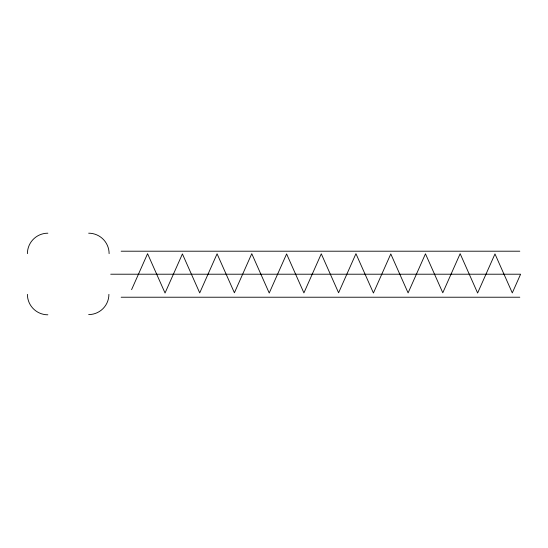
<?xml version="1.0" encoding="UTF-8"?>
<svg xmlns="http://www.w3.org/2000/svg" width="548" height="548" viewBox="0 0 548 548"><rect width="100%" height="100%" fill="white"/><g stroke="black" fill="none" stroke-linecap="round" stroke-linejoin="round"><path stroke-width="0.82" d="M131.589 289.659L147.57 253.703L165.044 293.016L182.409 253.943L199.719 292.899L217.083 253.827L234.4 292.776L251.765 253.703L269.232 293.016L286.604 253.943L303.914 292.899L321.279 253.827L338.589 292.776L355.953 253.703L373.428 293.016L390.793 253.943L408.102 292.899L425.467 253.827L442.784 292.776L460.149 253.703L477.616 293.016L494.981 253.943L512.298 292.899L520.6 274.212L110.71 274.212M121.149 251.203L519.805 251.203M121.149 297.221L519.805 297.221M108.901 294.351A20.242 20.242 0 0 1 88.66 314.593M88.66 233.195A20.454 20.454 0 0 1 109.114 253.649M47.854 314.805A20.454 20.454 0 0 1 27.4 294.351M27.4 253.649A20.454 20.454 0 0 1 47.854 233.195"/></g></svg>
